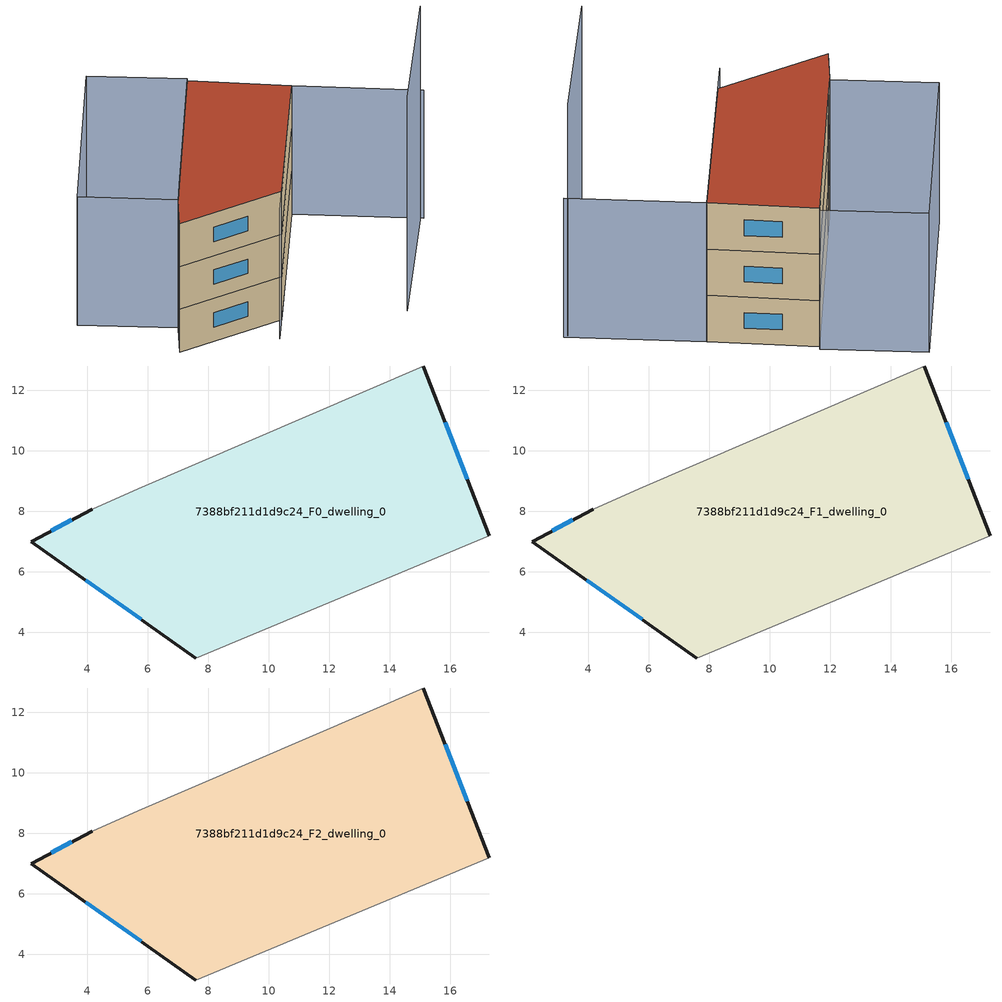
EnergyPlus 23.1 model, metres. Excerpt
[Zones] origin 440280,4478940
7388bf211d1d9c24_F0_dwelling_0
 floor ground (EU_floor_Construction): 15.11,12.8 17.28,7.19 7.58,3.14 2.15,7 4.16,8.07 5.68,8.73 z0
 wall outside (EU_wall_Construction): 17.28,7.19 15.11,12.8 / 4.16,8.07 2.15,7 7.58,3.14 z0:3
 wall adiabatic (EU_wall_Construction): 15.11,12.8 5.68,8.73 4.16,8.07 / 7.58,3.14 17.28,7.19 z0:3
 window (EU_Window_Construction): 16.56,9.05 15.83,10.94 / 3.95,5.72 5.78,4.42 / 3.49,7.71 2.81,7.35 z0.99:2.01
7388bf211d1d9c24_F1_dwelling_0
 floor to 7388bf211d1d9c24_F0_dwelling_0 (EU_floor_Construction): 15.11,12.8 17.28,7.19 7.58,3.14 2.15,7 4.16,8.07 5.68,8.73 z3
 wall outside (EU_wall_Construction): 17.28,7.19 15.11,12.8 / 4.16,8.07 2.15,7 7.58,3.14 z3:6
 wall adiabatic (EU_wall_Construction): 15.11,12.8 5.68,8.73 4.16,8.07 / 7.58,3.14 17.28,7.19 z3:6
 window (EU_Window_Construction): 16.56,9.05 15.83,10.94 / 3.95,5.72 5.78,4.42 / 3.49,7.71 2.81,7.35 z3.99:5.01
7388bf211d1d9c24_F2_dwelling_0
 floor to 7388bf211d1d9c24_F1_dwelling_0 (EU_floor_Construction): 15.11,12.8 17.28,7.19 7.58,3.14 2.15,7 4.16,8.07 5.68,8.73 z6
 wall outside (EU_wall_Construction): 17.28,7.19 15.11,12.8 / 4.16,8.07 2.15,7 7.58,3.14 z6:9
 wall adiabatic (EU_wall_Construction): 15.11,12.8 5.68,8.73 4.16,8.07 / 7.58,3.14 17.28,7.19 z6:9
 window (EU_Window_Construction): 16.56,9.05 15.83,10.94 / 3.95,5.72 5.78,4.42 / 3.49,7.71 2.81,7.35 z6.99:8.01
 roof outside (EU_roof_Construction): 17.28,7.19 15.11,12.8 5.68,8.73 4.16,8.07 2.15,7 7.58,3.14 z9
shading: 11.54,-2.94 19.98,0.33 z0:15; 5.83,2.42 17.28,7.19 / 17.28,7.19 20.2,0.19 / 15.3,12.88 4.27,8.13 / 4.27,8.13 1.97,13.46 / 1.97,13.46 13,18.21 / 13,18.21 15.3,12.88 z0:9
[Building]
EU S2 Campaign: North Axis=0; Terrain=City; Solar Distribution=FullExterior
[Site:Location]
Madrid: Latitude=40.5; Longitude=-3.5; Time Zone=1; Elevation=609
[SizingPeriod:WeatherFileDays]
AnnualSizingPeriod: Begin Month=1; Begin Day of Month=1; End Month=12; End Day of Month=31; Day of Week for Start Day=Monday; Use Weather File Daylight Saving Period=No; Use Weather File Rain and Snow Indicators=No
[MATERIAL]
EU_InternalMass_Material: Roughness=MediumRough; Thickness=0.1; Conductivity=1; Density=1800; Specific Heat=900; Thermal Absorptance=0.9; Solar Absorptance=0.7; Visible Absorptance=0.7
[MATERIAL:NOMASS] Roughness=MediumRough; Thermal Absorptance=0.9; Solar Absorptance=0.7; Visible Absorptance=0.7
Name | Thermal Resistance
EU_wall_NoMass | 0.609216
EU_roof_NoMass | 0.513268
EU_floor_NoMass | 0.568163
[WINDOWMATERIAL:SIMPLEGLAZINGSYSTEM]
EU_Window_SimpleGlazing: UFactor=5.50606; Solar Heat Gain Coefficient=0.85; Visible Transmittance=0.85
[CONSTRUCTION]
EU_wall_Construction: EU_wall_NoMass
EU_roof_Construction: EU_roof_NoMass
EU_floor_Construction: EU_floor_NoMass
EU_Window_Construction: EU_Window_SimpleGlazing
EU_InternalMass_Construction: EU_InternalMass_Material
[ZONE] Type=1; Multiplier=1; Ceiling Height=autocalculate; Volume=220.493; Floor Area=autocalculate; Part of Total Floor Area=Yes
7388bf211d1d9c24_F0_dwelling_0; 7388bf211d1d9c24_F1_dwelling_0; 7388bf211d1d9c24_F2_dwelling_0
[INTERNALMASS] Construction=EU_InternalMass_Construction; Surface Area=73.4979
Name | Zone or ZoneList
7388bf211d1d9c24_F0_dwelling_0_EU_InternalMass | 7388bf211d1d9c24_F0_dwelling_0
7388bf211d1d9c24_F1_dwelling_0_EU_InternalMass | 7388bf211d1d9c24_F1_dwelling_0
7388bf211d1d9c24_F2_dwelling_0_EU_InternalMass | 7388bf211d1d9c24_F2_dwelling_0
[OTHEREQUIPMENT] Fuel Type=Electricity; Design Level Calculation Method=Watts/Area; Power per Zone Floor Area=1; Fraction Latent=0; Fraction Radiant=0; Fraction Lost=0; Carbon Dioxide Generation Rate=0; EndUse Subcategory=EU_Step8_InternalGains
Name | Zone or ZoneList or Space or SpaceList | Schedule
EU_Step8_InternalGain_7388bf211d1d9c24_F0_dwelling_0_f000 | 7388bf211d1d9c24_F0_dwelling_0 | EU_Step8_GainSchedule_7388bf211d1d9c24_F0_dwelling_0_f000
EU_Step8_InternalGain_7388bf211d1d9c24_F1_dwelling_0_f000 | 7388bf211d1d9c24_F1_dwelling_0 | EU_Step8_GainSchedule_7388bf211d1d9c24_F1_dwelling_0_f000
EU_Step8_InternalGain_7388bf211d1d9c24_F2_dwelling_0_f000 | 7388bf211d1d9c24_F2_dwelling_0 | EU_Step8_GainSchedule_7388bf211d1d9c24_F2_dwelling_0_f000
[ZONEVENTILATION:DESIGNFLOWRATE] Schedule=EU_AlwaysOn; Design Flow Rate Calculation Method=AirChanges/Hour; Air Changes per Hour=0.752966; Ventilation Type=Natural; Fan Pressure Rise=0; Fan Total Efficiency=1; Constant Term Coefficient=1; Temperature Term Coefficient=0; Velocity Term Coefficient=0; Velocity Squared Term Coefficient=0; Minimum Indoor Temperature=-100; Maximum Indoor Temperature=100; Delta Temperature=-100; Minimum Outdoor Temperature=-100; Maximum Outdoor Temperature=100; Maximum Wind Speed=40
Name | Zone or ZoneList or Space or SpaceList
EU_ConstantAir_7388bf211d1d9c24_F0_dwelling_0 | 7388bf211d1d9c24_F0_dwelling_0
EU_ConstantAir_7388bf211d1d9c24_F1_dwelling_0 | 7388bf211d1d9c24_F1_dwelling_0
EU_ConstantAir_7388bf211d1d9c24_F2_dwelling_0 | 7388bf211d1d9c24_F2_dwelling_0
[HVACTEMPLATE:THERMOSTAT] Constant Heating Setpoint=20; Constant Cooling Setpoint=50
EU_HeatOnly_7388bf211d1d9c24_F0_dwelling_0; EU_HeatOnly_7388bf211d1d9c24_F1_dwelling_0; EU_HeatOnly_7388bf211d1d9c24_F2_dwelling_0
[HVACTEMPLATE:ZONE:IDEALLOADSAIRSYSTEM] System Availability Schedule=EU_AlwaysOn; Maximum Heating Supply Air Temperature=50; Minimum Cooling Supply Air Temperature=13; Maximum Heating Supply Air Humidity Ratio=0.0156; Minimum Cooling Supply Air Humidity Ratio=0.0077; Heating Limit=NoLimit; Cooling Limit=NoLimit; Heating Availability Schedule=EU_AlwaysOn; Cooling Availability Schedule=EU_CoolingOff; Dehumidification Control Type=ConstantSensibleHeatRatio; Cooling Sensible Heat Ratio=0.7; Dehumidification Setpoint=60; Humidification Control Type=None; Humidification Setpoint=30; Outdoor Air Method=None; Outdoor Air Flow Rate per Person=0.00944; Outdoor Air Flow Rate per Zone Floor Area=0; Outdoor Air Flow Rate per Zone=0; Demand Controlled Ventilation Type=None; Outdoor Air Economizer Type=NoEconomizer; Heat Recovery Type=None; Sensible Heat Recovery Effectiveness=0.7; Latent Heat Recovery Effectiveness=0.65
Name | Template Thermostat
7388bf211d1d9c24_F0_dwelling_0 | EU_HeatOnly_7388bf211d1d9c24_F0_dwelling_0
7388bf211d1d9c24_F1_dwelling_0 | EU_HeatOnly_7388bf211d1d9c24_F1_dwelling_0
7388bf211d1d9c24_F2_dwelling_0 | EU_HeatOnly_7388bf211d1d9c24_F2_dwelling_0
[SIZING:ZONE] Zone Cooling Design Supply Air Temperature Input Method=SupplyAirTemperature; Zone Cooling Design Supply Air Temperature=13; Zone Heating Design Supply Air Temperature Input Method=SupplyAirTemperature; Zone Heating Design Supply Air Temperature=50; Zone Cooling Design Supply Air Humidity Ratio=0.008; Zone Heating Design Supply Air Humidity Ratio=0.008; Cooling Design Air Flow Method=DesignDay; Cooling Design Air Flow Rate=0; Cooling Minimum Air Flow per Zone Floor Area=0.000762; Cooling Minimum Air Flow=0; Cooling Minimum Air Flow Fraction=0.2; Heating Design Air Flow Method=DesignDay; Heating Design Air Flow Rate=0; Heating Maximum Air Flow per Zone Floor Area=0.002032; Heating Maximum Air Flow=0.141576; Heating Maximum Air Flow Fraction=0.3; Account for Dedicated Outdoor Air System=No; Dedicated Outdoor Air System Control Strategy=NeutralSupplyAir; Dedicated Outdoor Air Low Setpoint Temperature for Design=autosize; Dedicated Outdoor Air High Setpoint Temperature for Design=autosize; Zone Load Sizing Method=Sensible Load Only No Latent Load; Zone Latent Cooling Design Supply Air Humidity Ratio Input Method=HumidityRatioDifference; Zone Cooling Design Supply Air Humidity Ratio Difference=0.005; Zone Latent Heating Design Supply Air Humidity Ratio Input Method=HumidityRatioDifference; Zone Humidification Design Supply Air Humidity Ratio Difference=0.005
7388bf211d1d9c24_F0_dwelling_0; 7388bf211d1d9c24_F1_dwelling_0; 7388bf211d1d9c24_F2_dwelling_0
[SCHEDULE:CONSTANT]
Name | Hourly Value
EU_AlwaysOn | 1
EU_CoolingOff | 0
[SCHEDULE:FILE] Column Number=1; Rows to Skip at Top=0; Number of Hours of Data=8760; Column Separator=Comma; Interpolate to Timestep=No; Minutes per Item=60; Adjust Schedule for Daylight Savings=Yes
Name | File
EU_Step8_GainSchedule_7388bf211d1d9c24_F0_dwelling_0_f000 | ../../schedules/7388bf211d1d9c24/7388bf211d1d9c24_F0_dwelling_0_f000_gain.csv
EU_Step8_GainSchedule_7388bf211d1d9c24_F1_dwelling_0_f000 | ../../schedules/7388bf211d1d9c24/7388bf211d1d9c24_F1_dwelling_0_f000_gain.csv
EU_Step8_GainSchedule_7388bf211d1d9c24_F2_dwelling_0_f000 | ../../schedules/7388bf211d1d9c24/7388bf211d1d9c24_F2_dwelling_0_f000_gain.csv
